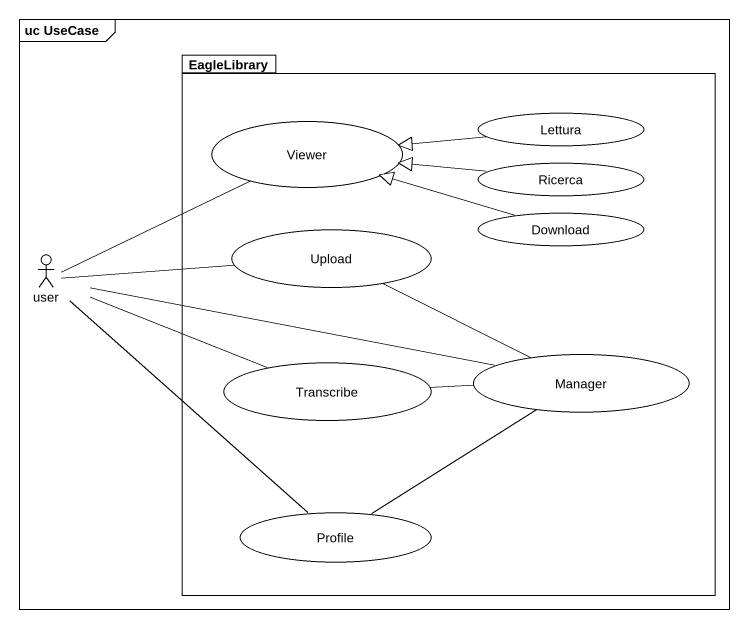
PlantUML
@startuml
mainframe uc UseCase
package EagleLibrary {
  usecase Viewer
  usecase Lettura
  usecase Ricerca
  usecase Upload
  usecase Download
  usecase Transcribe
  usecase Manager
  usecase Profile
}
actor user
Lettura -left-|> Viewer
Ricerca -left-|> Viewer
user -right- Viewer
user -right- Upload
user -right- Transcribe
user -right- Manager
Download -left-|> Viewer
Manager -left- Upload
Manager -left- Transcribe
Manager -- Profile
Profile -up- user
@enduml
